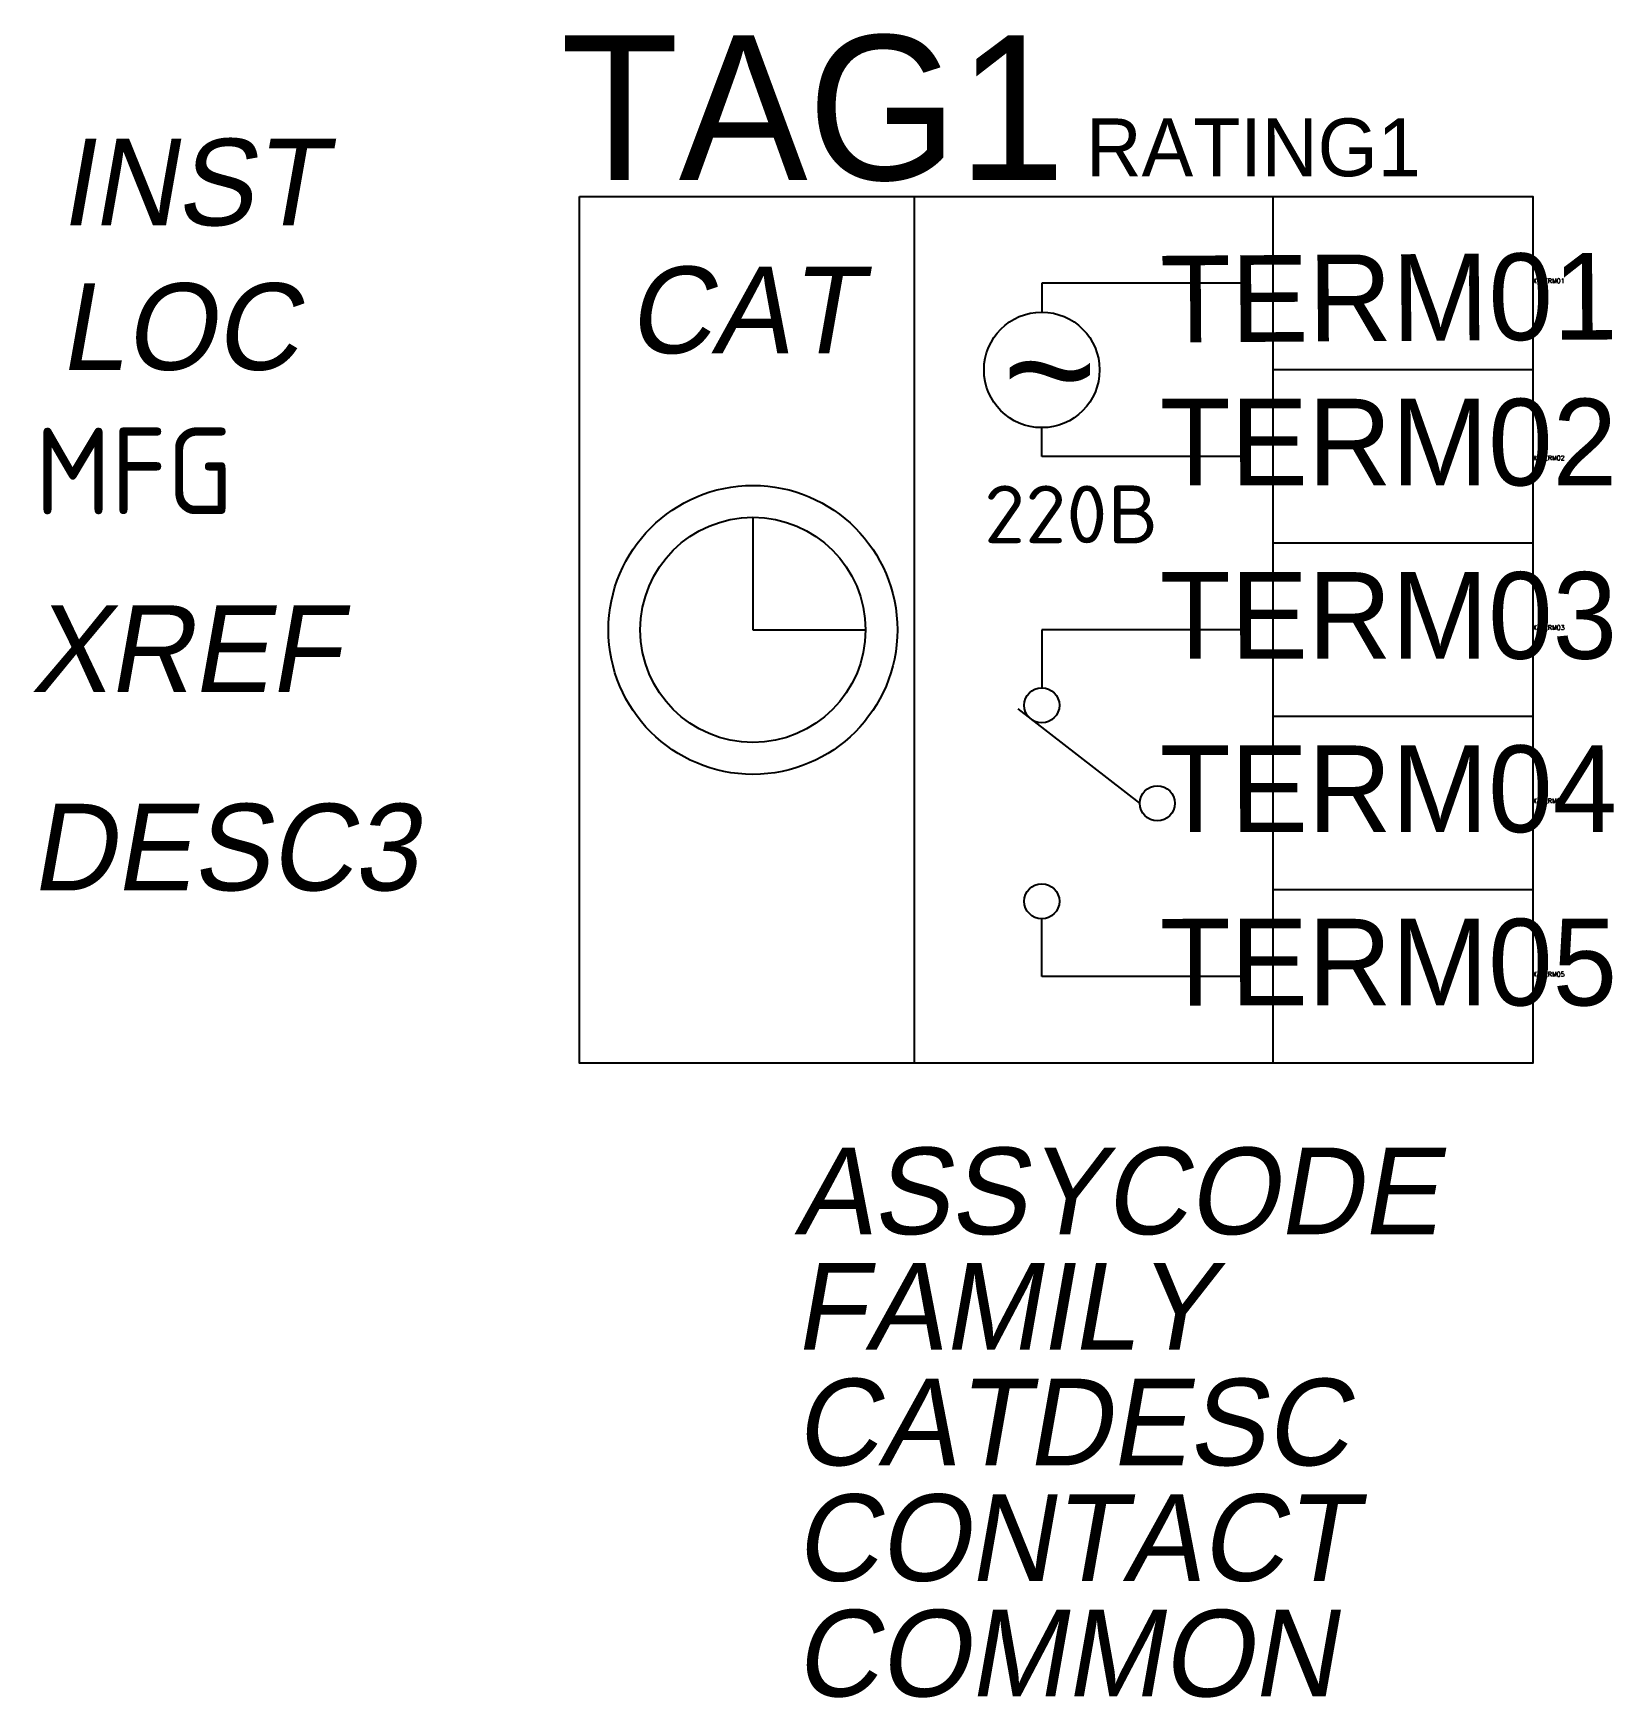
# Model space of a CAD drawing. Extents: x -26 to 1.4, y -24.5 to 4.3.
import ezdxf
from ezdxf.enums import TextEntityAlignment as Align

# ---------------------------------------------------------------- set-up
doc = ezdxf.new("R2010")
doc.units = 0
doc.header["$MEASUREMENT"] = 0
doc.styles.add('WD', font='txt.shx')
doc.styles.add('WD_IEC', font='isocp2.shx', dxfattribs={"width": 0.9, "height": 4})

msp = doc.modelspace()

# ---------------------------------------------------------------- linework, layer by layer
for p, q in [((-10.71, 1.5), (-10.71, -13.5)), ((-4.5, 1.5), (-4.5, -13.5)), ((-5, 0), (-8.5, 0)), ((-8.5, 0), (-8.5, -0.5)), ((0, -1.5), (-4.5, -1.5)), ((-8.5, -3), (-8.5, -2.5)), ((-5, -3), (-8.5, -3)), ((-4.5, -3), (-4.5, -3)), ((-13.5, -4.051), (-13.5, -6)), ((0, -4.5), (-4.5, -4.5)), ((-13.5, -6), (-11.551, -6)), ((-5, -6), (-8.5, -6)), ((-8.5, -6), (-8.5, -7)), ((-6.804, -9), (-8.912, -7.368)), ((0, -7.5), (-4.5, -7.5)), ((0, -10.5), (-4.5, -10.5)), ((-8.5, -12), (-8.5, -11)), ((-5, -12), (-8.5, -12))]:
    msp.add_line(p, q)
msp.add_lwpolyline([(-16.5, 1.5), (0, 1.5), (0, -13.5), (-16.5, -13.5)], close=True)
for centre, radius in [((-8.5, -1.5), 1), ((-13.5, -6), 2.5), ((-13.5, -6), 1.949), ((-8.5, -7.304), 0.304), ((-6.5, -9), 0.304), ((-8.5, -10.696), 0.304)]:
    msp.add_circle(centre, radius)

# ---------------------------------------------------------------- texts
at = {"style": 'WD'}
msp.add_text('220В', height=1, dxfattribs=at).set_placement((-9.5, -4.5))
at = {"insert": (-9.182, -0.484), "char_height": 2.01, "attachment_point": 1, "style": 'WD'}
msp.add_mtext_dynamic_manual_height_columns('{\\fArial|b0|i0|c0|p34;~}', width=0.60227, gutter_width=0.05, heights=[0], dxfattribs=at)
msp.add_attdef('TAG1', text='TE', height=2.5).set_placement((-12.459, 1.788), align=Align.CENTER)
msp.add_attdef('RATING1', (-7.738, 1.851), '1мин - 24ч', height=1)
at = {"oblique": 10, "flags": 1}
for tag, p, s in [('INST', (-25.5, 1), ''), ('CAT', (-15.67, -1.212), 'SUL181h'), ('LOC', (-25.5, -1.5), ''), ('XREF', (-26, -7.075), ''), ('DESC3', (-26, -10.509), ''), ('ASSYCODE', (-12.783, -16.459), ''), ('FAMILY', (-12.783, -18.459), 'TD_ACKO'), ('CATDESC', (-12.783, -20.459), ''), ('CONTACT', (-12.783, -22.459), ''), ('COMMON', (-12.783, -24.459), '')]:
    msp.add_attdef(tag, p, s, height=1.5, dxfattribs=at)
at = {"linetype": 'Continuous'}
for tag, text, rotation, p in [('TERM01', '1', 0.3906, (-2.5, 0.5)), ('TERM02', '2', 0.0078, (-2.5, -2)), ('TERM03', '3', 0.0078, (-2.5, -5)), ('TERM04', '4', 0.0078, (-2.5, -8)), ('TERM05', '5', 0.0078, (-2.5, -11))]:
    msp.add_attdef(tag, text=text, height=1.5, rotation=rotation, dxfattribs=at).set_placement(p, align=Align.TOP_CENTER)
at = {"style": 'WD', "flags": 1}
for tag, p in [('X1TERM01', (0, 0)), ('X1TERM02', (0, -3.065)), ('X1TERM03', (0, -6)), ('X1TERM04', (0, -9)), ('X1TERM05', (0, -12))]:
    msp.add_attdef(tag, p, '', height=0.08, dxfattribs=at)
at = {"style": 'WD_IEC', "flags": 1}
msp.add_attdef('MFG', text='ACKO', height=1.5, dxfattribs=at).set_placement((-22.5, -4), align=Align.RIGHT)

doc.saveas('drawing.dxf')
